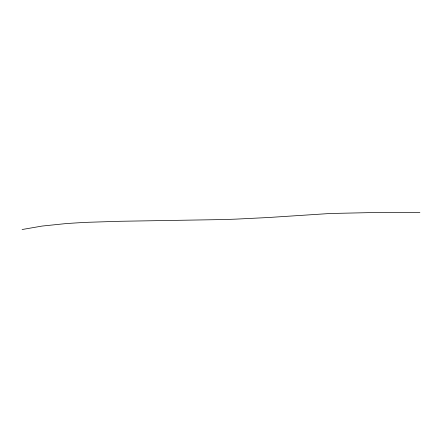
<?xml version="1.0" encoding="UTF-8"?>
<svg xmlns="http://www.w3.org/2000/svg" width="442" height="442" viewBox="0 0 442 442"><rect width="100%" height="100%" fill="white"/><g stroke="black" fill="none" stroke-linecap="round" stroke-linejoin="round"><path stroke-width="0.66" d="M22.1 229.525L42.067 226.066L64.56 223.735A312.754 30.52 3.9 0 1 88.406 222.276L120.296 221.276L222.414 219.575A415.795 40.576 3.9 0 0 236.553 219.094L268.261 217.525L330.075 213.497L368.462 212.657L419.9 212.486"/></g></svg>
